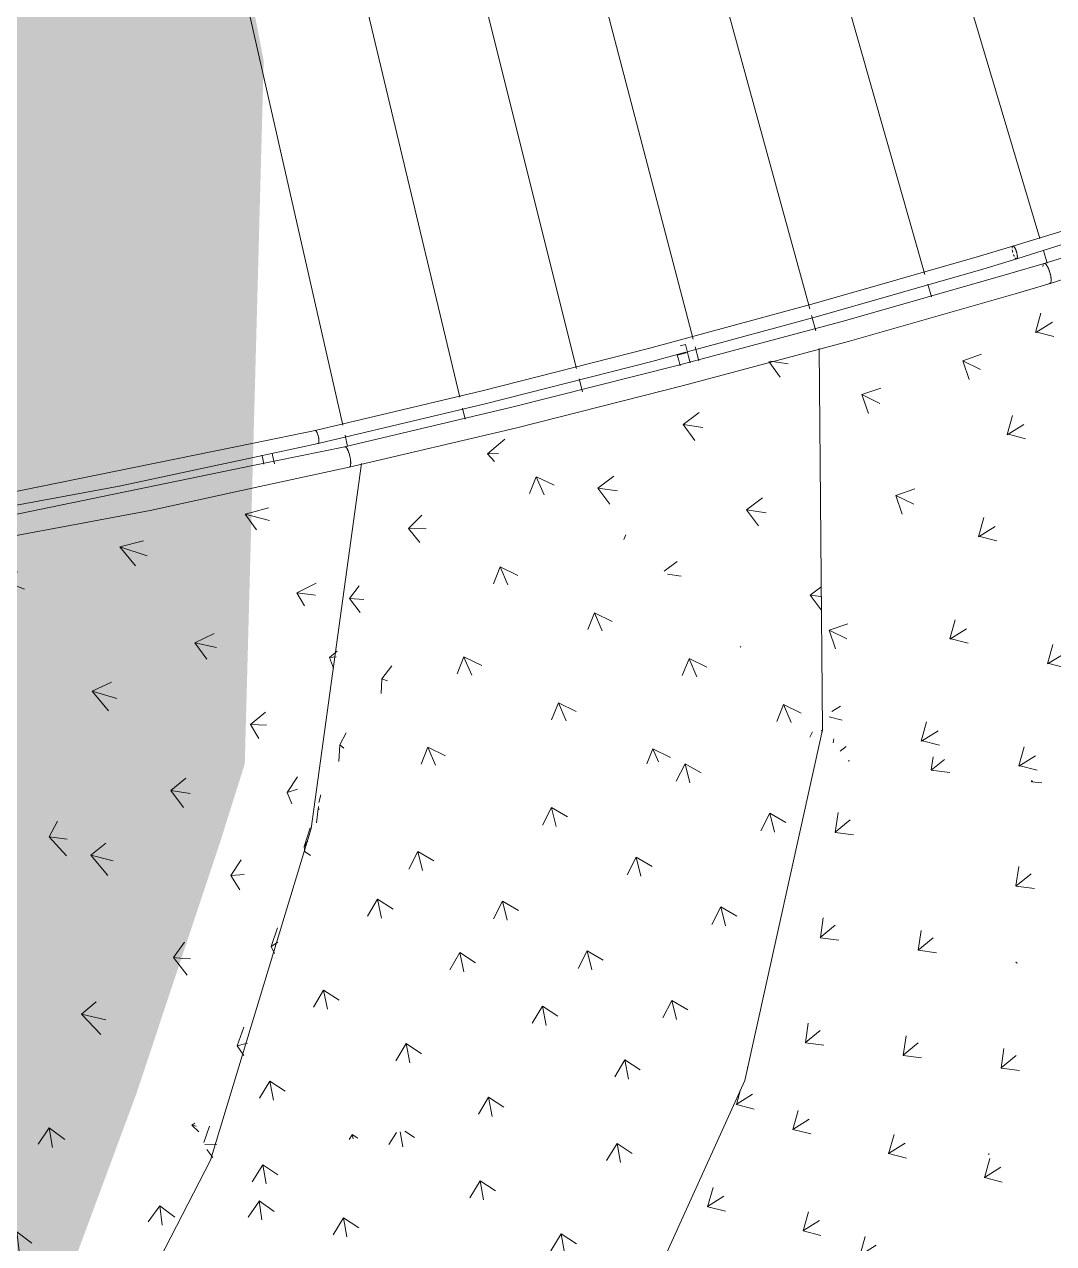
# Model space of a CAD drawing. Header units: millimetres. Extents: x 15878 to 679837, y -72324 to 391440.
# Drawn here: x 211912 to 214371, y 1932 to 4845 of the extents above; entities that cross this region are included whole.
import ezdxf

# ---------------------------------------------------------------- set-up
doc = ezdxf.new("R2010")
doc.units = ezdxf.units.MM
for name, color, linetype, lineweight in [('A-DETL-GENF', 92, 'Continuous', 5), ('A-FLOR', 192, 'Continuous', 5), ('A-FLOR-HRAL', 11, 'Continuous', 5), ('A-FLOR-PATT', 8, 'Continuous', 5)]:
    doc.layers.add(name, color=color, linetype=linetype, lineweight=lineweight)

# ---------------------------------------------------------------- blocks, each defined once
blk = doc.blocks.new('Railings 6 - Railings 6-15750741-G_F')
at = {"layer": 'A-FLOR-HRAL'}
for p, q in [((99298.4, 4080.3), (99286.2, 4077.1)), ((99298.4, 4080.3), (99303.4, 4060.9)), ((99279.2, 4054.6), (99303.4, 4060.9)), ((99281.7, 4044.9), (99279.2, 4054.6)), ((99303.5, 4060.6), (99305.9, 4051.2)), ((99305.9, 4051.2), (99309.9, 4036)), ((99285.9, 4028.8), (99281.7, 4044.9)), ((98413.9, 3874.7), (98266.6, 3844.7)), ((98484.7, 3835.9), (98265.2, 3790.6)), ((98265.7, 3810.2), (98421, 3843.5)), ((98311.4, 3820.6), (98312.4, 3815.7)), ((98263.7, 3736.7), (98495.7, 3787.1)), ((98288, 3810.5), (98286.9, 3815.4)), ((98291.6, 3793.8), (98288, 3810.5)), ((98312.4, 3815.7), (98316.8, 3795.2))]:
    blk.add_line(p, q, dxfattribs=at)
at = {"layer": 'A-FLOR-HRAL', "flags": 128}
for points in [[(101543.5, 4792.7), (100544.8, 4456.5), (100080.8, 4315.2)], [(100089.9, 4284.5), (101095.8, 4602.7), (101554.4, 4762.7)], [(101620.4, 4755.8), (100620.2, 4416.6), (100155.4, 4273.9)], [(100169.6, 4225.9), (101177.8, 4547.4), (101637.4, 4708.8)], [(98413.9, 3874.7), (98813, 3969.6), (99210.5, 4070.7), (99606.5, 4177.9), (100000.7, 4291.3), (100080.8, 4315.2)], [(99303, 4062.6), (99614.4, 4146.9), (100008.8, 4260.4), (100089.9, 4284.5)], [(98484.6, 3835.8), (98884.1, 3930), (99282.2, 4030.4), (99678.6, 4136.9), (100073.4, 4249.6), (100155.4, 4273.9)], [(98495.7, 3787.1), (98895.6, 3881.3), (99294, 3981.8), (99690.9, 4088.4), (100086, 4201.2), (100169.6, 4225.9)], [(98421, 3843.5), (98820.3, 3938.4), (99218.1, 4039.6), (99299.2, 4061.6)], [(98266.6, 3844.7), (97381, 3664.4), (96902.9, 3581.5)], [(96908.1, 3549.9), (97946, 3741.4), (98265.7, 3810.2)], [(98265.2, 3790.6), (97450.2, 3622.7), (96971.2, 3538.5)], [(96979.4, 3489.2), (98019.6, 3683.6), (98263.7, 3736.7)]]:
    blk.add_lwpolyline(points, dxfattribs=at)
at = {"layer": 'A-FLOR-HRAL'}
for points in [[(100079.1, 4310.5), (100079.1, 4311.8), (100079.4, 4313.9), (100080.1, 4314.9), (100080.6, 4315.1)], [(100080.4, 4300.8), (100080.2, 4301.7), (100079.8, 4303.5), (100079.5, 4305.2), (100079.4, 4306.1)], [(100082.1, 4295.4), (100082.4, 4294.5), (100083.1, 4292.8), (100083.8, 4291.3), (100084.1, 4290.5)], [(100086.3, 4286.9), (100087, 4285.9), (100088.4, 4284.5), (100089.5, 4284.4), (100090, 4284.6)], [(100152.7, 4266.5), (100152.7, 4267.6), (100152.9, 4269.4), (100153.2, 4270.8), (100153.4, 4271.5)], [(100169.8, 4226), (100169.1, 4225.7), (100168.2, 4225.9), (100167.2, 4226.5)], [(100167.2, 4226.5), (100167.7, 4226.2), (100168.6, 4225.8), (100169.5, 4225.9), (100169.8, 4226)], [(98421.3, 3843.6), (98420.8, 3843.4), (98420.3, 3843.4), (98419.7, 3843.8)], [(98419.7, 3843.8), (98420.3, 3843.5), (98420.8, 3843.4), (98421.3, 3843.6)]]:
    blk.add_open_spline(points, degree=3, dxfattribs=at)
for points, knots in [([(100080.6, 4315.1), (100080, 4314.8), (100079.4, 4313.8), (100079.1, 4311.6), (100079.1, 4310.7), (100079.1, 4310.5)], [-1, -1, -1, -1, -0.8611111, -0.7916667, -0.7777778, -0.7777778, -0.7777778, -0.7777778]), ([(100080.6, 4315.1), (100081.2, 4315.4), (100082.3, 4315.1), (100083.8, 4313.5), (100084.7, 4312.3), (100085.4, 4311.2), (100086.1, 4310), (100087, 4308.2), (100087.9, 4306.2), (100088.7, 4304), (100089.4, 4301.8), (100090.2, 4299.2), (100090.9, 4296.2), (100091.3, 4293.6), (100091.5, 4291.3), (100091.6, 4288.4), (100091.2, 4285.8), (100090.5, 4284.8), (100090, 4284.6)], [-1, -1, -1, -1, -0.861111, -0.791667, -0.756944, -0.722222, -0.6875, -0.652778, -0.583333, -0.548611, -0.513889, -0.444444, -0.388889, -0.333333, -0.277778, -0.222222, -0.111111, 0, 0, 0, 0]), ([(100090, 4284.6), (100090.6, 4284.8), (100091.3, 4285.9), (100091.6, 4288.3), (100091.6, 4289.9), (100091.5, 4291.3), (100091.4, 4292.7), (100091.1, 4294.7), (100090.7, 4297), (100090.1, 4299.2), (100089.5, 4301.5), (100088.7, 4304.1), (100087.6, 4306.9), (100086.5, 4309.2), (100085.4, 4311.2), (100084, 4313.4), (100082.2, 4315.1), (100081.1, 4315.3), (100080.6, 4315.1)], [-1, -1, -1, -1, -0.861111, -0.791667, -0.756944, -0.722222, -0.6875, -0.652778, -0.583333, -0.548611, -0.513889, -0.444444, -0.388889, -0.333333, -0.277778, -0.222222, -0.111111, 0, 0, 0, 0]), ([(100079.4, 4306), (100079.4, 4305.8), (100079.6, 4304.6), (100079.9, 4302.8), (100080.3, 4301.2), (100080.4, 4300.8)], [-0.6666667, -0.6666667, -0.6666667, -0.6666667, -0.6527778, -0.5833333, -0.5555556, -0.5555556, -0.5555556, -0.5555556]), ([(100084.1, 4290.6), (100084.1, 4290.7), (100083.5, 4291.8), (100082.8, 4293.5), (100082.2, 4294.9), (100082.1, 4295.4)], [-0.6666667, -0.6666667, -0.6666667, -0.6666667, -0.6527778, -0.5833333, -0.5555556, -0.5555556, -0.5555556, -0.5555556]), ([(100090, 4284.6), (100089.4, 4284.3), (100088.3, 4284.6), (100086.9, 4286.1), (100086.4, 4286.8), (100086.3, 4286.9)], [-1, -1, -1, -1, -0.8611111, -0.7916667, -0.7777778, -0.7777778, -0.7777778, -0.7777778]), ([(100153.4, 4271.5), (100153.3, 4271.1), (100153, 4270), (100152.8, 4268.3), (100152.7, 4266.8), (100152.7, 4266.6)], [-0.8888889, -0.8888889, -0.8888889, -0.8888889, -0.8611111, -0.7916667, -0.7777778, -0.7777778, -0.7777778, -0.7777778]), ([(100155.1, 4273.8), (100156.1, 4274.2), (100157.8, 4273.7), (100160.2, 4271.2), (100161.5, 4269.3), (100162.6, 4267.6), (100163.7, 4265.7), (100165.1, 4263), (100166.5, 4259.7), (100167.7, 4256.4), (100168.6, 4253.8), (100169.4, 4251.1), (100170.1, 4248.6), (100170.7, 4246.4), (100171.1, 4244.3), (100171.5, 4242.2), (100171.8, 4240.2), (100172, 4238.3), (100172.2, 4235.9), (100172.3, 4233.2), (100172.1, 4230.4), (100171.6, 4228.2), (100170.9, 4226.8), (100170.2, 4226.2), (100169.8, 4226)], [-1, -1, -1, -1, -0.861111, -0.791667, -0.756944, -0.722222, -0.6875, -0.652778, -0.583333, -0.548611, -0.513889, -0.479167, -0.444444, -0.416667, -0.388889, -0.361111, -0.333333, -0.305556, -0.277778, -0.222222, -0.166667, -0.111111, -0.055556, 0, 0, 0, 0]), ([(100167.5, 4256.9), (100167.3, 4257.6), (100166.8, 4258.9), (100166, 4260.9), (100165.2, 4262.7), (100164.3, 4264.5), (100163.5, 4266.1), (100162.3, 4268.1), (100160.9, 4270.2), (100159.3, 4272.2), (100157.7, 4273.5), (100156.4, 4274), (100155.5, 4273.9), (100155.1, 4273.8)], [-0.4443459, -0.4443459, -0.4443459, -0.4443459, -0.4166667, -0.3888889, -0.3611111, -0.3333333, -0.3055556, -0.2777778, -0.2222222, -0.1666667, -0.1111111, -0.0555556, 0, 0, 0, 0]), ([(100170.1, 4248.5), (100170.1, 4248.6), (100169.8, 4249.7), (100169.3, 4251.7), (100168.4, 4254.4), (100167.8, 4256.1), (100167.5, 4256.9)], [-0.5554676, -0.5554676, -0.5554676, -0.5554676, -0.5486111, -0.5138889, -0.4791667, -0.4444444, -0.4444444, -0.4444444, -0.4444444]), ([(100169.8, 4226), (100170.8, 4226.5), (100171.8, 4228.1), (100172.2, 4231.5), (100172.3, 4233), (100172.3, 4233.3)], [-1, -1, -1, -1, -0.8611111, -0.7916667, -0.7777778, -0.7777778, -0.7777778, -0.7777778]), ([(100171.8, 4240.2), (100171.7, 4240.5), (100171.5, 4242.5), (100170.9, 4245.3), (100170.3, 4247.8), (100170.1, 4248.5)], [-0.6666415, -0.6666415, -0.6666415, -0.6666415, -0.6527778, -0.5833333, -0.5555556, -0.5555556, -0.5555556, -0.5555556]), ([(100172.3, 4233.3), (100172.3, 4233.6), (100172.3, 4234.7), (100172.2, 4236.5), (100172, 4238.5), (100171.9, 4239.7), (100171.8, 4240.2)], [-0.7776642, -0.7776642, -0.7776642, -0.7776642, -0.7569444, -0.7222222, -0.6875, -0.6666667, -0.6666667, -0.6666667, -0.6666667]), ([(98413.6, 3874.6), (98414.2, 3874.9), (98415.2, 3874.6), (98416.7, 3873), (98417.5, 3871.8), (98418.1, 3870.8), (98418.7, 3869.5), (98419.5, 3867.8), (98420.2, 3865.7), (98420.9, 3863.6), (98421.5, 3861.3), (98422.2, 3858.6), (98422.7, 3855.7), (98423, 3853), (98423.1, 3850.6), (98423, 3847.7), (98422.5, 3844.9), (98421.8, 3843.9), (98421.3, 3843.6)], [-1, -1, -1, -1, -0.861111, -0.791667, -0.756944, -0.722222, -0.6875, -0.652778, -0.583333, -0.548611, -0.513889, -0.444444, -0.388889, -0.333333, -0.277778, -0.222222, -0.111111, 0, 0, 0, 0]), ([(98421.3, 3843.6), (98421.9, 3843.9), (98422.6, 3845.1), (98423, 3847.6), (98423.1, 3849.2), (98423.1, 3850.6), (98423, 3852.1), (98422.9, 3853.7), (98422.7, 3855.3), (98422.4, 3857.1), (98422.1, 3858.8), (98421.6, 3861.1), (98420.9, 3863.7), (98420, 3866.5), (98419, 3868.8), (98418.1, 3870.8), (98416.8, 3873), (98415.2, 3874.7), (98414.1, 3874.9), (98413.6, 3874.6)], [-1, -1, -1, -1, -0.861111, -0.791667, -0.756944, -0.722222, -0.6875, -0.652778, -0.618056, -0.583333, -0.548611, -0.513889, -0.444444, -0.388889, -0.333333, -0.277778, -0.222222, -0.111111, 0, 0, 0, 0]), ([(98484.2, 3835.7), (98485.1, 3836.1), (98486.7, 3835.7), (98489, 3833.3), (98490.2, 3831.4), (98491.2, 3829.7), (98492.1, 3827.8), (98493.3, 3825.1), (98494.5, 3821.8), (98495.6, 3818.5), (98496.3, 3815.8), (98497, 3813.1), (98497.5, 3810.6), (98498, 3808.3), (98498.3, 3806.1), (98498.6, 3804), (98498.8, 3802), (98498.9, 3800.1), (98499, 3798.2), (98499, 3796.4), (98498.9, 3794.3), (98498.6, 3791.9), (98498, 3789.6), (98497.2, 3788.1), (98496.6, 3787.5), (98496.2, 3787.3)], [-1, -1, -1, -1, -0.861111, -0.791667, -0.756944, -0.722222, -0.6875, -0.652778, -0.583333, -0.548611, -0.513889, -0.479167, -0.444444, -0.416667, -0.388889, -0.361111, -0.333333, -0.305556, -0.277778, -0.25, -0.222222, -0.166667, -0.111111, -0.055556, 0, 0, 0, 0]), ([(98495.4, 3819), (98495.2, 3819.6), (98494.8, 3821), (98494.1, 3823), (98493.4, 3824.8), (98492.7, 3826.6), (98491.9, 3828.2), (98490.9, 3830.2), (98489.6, 3832.3), (98488.1, 3834.2), (98486.7, 3835.5), (98485.4, 3836), (98484.6, 3835.9), (98484.2, 3835.7)], [-0.4443666, -0.4443666, -0.4443666, -0.4443666, -0.4166667, -0.3888889, -0.3611111, -0.3333333, -0.3055556, -0.2777778, -0.2222222, -0.1666667, -0.1111111, -0.0555556, 0, 0, 0, 0]), ([(98497.6, 3810.4), (98497.5, 3810.6), (98497.3, 3811.6), (98496.9, 3813.6), (98496.2, 3816.4), (98495.7, 3818.1), (98495.4, 3819)], [-0.5554621, -0.5554621, -0.5554621, -0.5554621, -0.5486111, -0.5138889, -0.4791667, -0.4444444, -0.4444444, -0.4444444, -0.4444444]), ([(98496.2, 3787.3), (98497.1, 3787.8), (98498.2, 3789.5), (98498.8, 3793.1), (98498.9, 3794.6), (98498.9, 3794.8)], [-1, -1, -1, -1, -0.8611111, -0.7916667, -0.7777778, -0.7777778, -0.7777778, -0.7777778]), ([(98498.9, 3794.8), (98498.9, 3795.2), (98499, 3796.3), (98499, 3798.2), (98498.9, 3800.5), (98498.7, 3803), (98498.4, 3805.6), (98498, 3808.1), (98497.7, 3809.7), (98497.6, 3810.4)], [-0.7776459, -0.7776459, -0.7776459, -0.7776459, -0.7569444, -0.7222222, -0.6875, -0.6527778, -0.6180556, -0.5833333, -0.5555556, -0.5555556, -0.5555556, -0.5555556])]:
    blk.add_open_spline(points, degree=3, knots=knots, dxfattribs=at)
blk = doc.blocks.new('FP_770-G_F')
at = {"layer": 'A-FLOR-PATT'}
for p, q in [((98826.1, 3818.8), (98866.9, 3853.7)), ((98826.1, 3818.8), (98851.7, 3819.8)), ((98826.1, 3818.8), (98842.4, 3800.8)), ((98637, 3640.1), (98668.8, 3672.6)), ((98637, 3640.1), (98678.9, 3639.8)), ((98637, 3640.1), (98663.8, 3607)), ((98496.1, 3473.4), (98518.9, 3503.7)), ((98496.1, 3473.4), (98530.6, 3471.2)), ((98496.1, 3473.4), (98521.5, 3439.8)), ((98573.2, 3281.2), (98597.3, 3312.1)), ((98573.2, 3281.2), (98572.1, 3245.9)), ((98573.2, 3281.2), (98586.9, 3276.2)), ((98473.2, 3123.7), (98488.3, 3152.4)), ((98473.2, 3123.7), (98470.3, 3083.7)), ((98473.2, 3123.7), (98482.3, 3115.8)), ((98423.2, 2985.8), (98427.5, 3004.3)), ((98421.2, 2971.3), (98417.2, 2937.3)), ((98421.9, 2976.3), (98423.2, 2968))]:
    blk.add_line(p, q, dxfattribs=at)
blk = doc.blocks.new('FP_774-G_F')
at = {"layer": 'A-FLOR-PATT'}
for p, q in [((97474.8, 3573.8), (97496.3, 3579.6)), ((97474.8, 3573.8), (97503.5, 3534.8)), ((97308.2, 3533.3), (97313.1, 3549.2)), ((97308.2, 3533.3), (97330.8, 3538.3)), ((97308.2, 3533.3), (97327.1, 3499.3)), ((97133.4, 3497.7), (97147.8, 3519.1)), ((97133.4, 3497.7), (97157.1, 3502.2)), ((97133.4, 3497.7), (97142.5, 3468.8)), ((96961.4, 3468.8), (96975.1, 3470.9)), ((96968.4, 3481.8), (96979.4, 3491.3)), ((96949.6, 3446.8), (96949.6, 3443.2)), ((97425.2, 3343.9), (97440.1, 3384.1)), ((96962.6, 3331.1), (97000.2, 3359.5)), ((97198, 3335), (97222.1, 3366.6)), ((96962.6, 3331.1), (96994.3, 3331.3)), ((96962.6, 3331.1), (96969.3, 3303.3)), ((97198, 3335), (97228.6, 3335.9)), ((97198, 3335), (97214.5, 3302.3)), ((97425.2, 3343.9), (97454.7, 3345.4)), ((97425.2, 3343.9), (97451.6, 3306.1)), ((97014.8, 3174.6), (97054.7, 3201.8)), ((97302.5, 3152), (97331.1, 3185.1)), ((97014.8, 3174.6), (97029, 3143)), ((97014.8, 3174.6), (97053.4, 3171.4)), ((97302.5, 3152), (97326.6, 3115.4)), ((97302.5, 3152), (97340.1, 3149.3)), ((97582.1, 3134.1), (97599.3, 3173.1)), ((97582.1, 3134.1), (97616, 3092.5)), ((97582.1, 3134.1), (97618.6, 3132.1)), ((96758.6, 3051.8), (96812.2, 3072)), ((96758.6, 3051.8), (96770.5, 3021.4)), ((96758.6, 3051.8), (96805.2, 3044.4)), ((97106.9, 2997.8), (97149.1, 3023.9)), ((97106.9, 2997.8), (97128.6, 2962.4)), ((97106.9, 2997.8), (97152.4, 2991)), ((97447, 2948.5), (97477.9, 2980.4)), ((97447, 2948.5), (97478.5, 2908.1)), ((97447, 2948.5), (97491.5, 2942.3)), ((97778.9, 2903.8), (97798.5, 2941.6)), ((96838.2, 2881.3), (96894.1, 2900.3)), ((97778.9, 2903.8), (97820.3, 2858.3)), ((97778.9, 2903.8), (97821.8, 2898.2)), ((96838.2, 2881.3), (96857.6, 2847.1)), ((96838.2, 2881.3), (96891.8, 2870.4)), ((97238.8, 2800.7), (97283.4, 2825.5)), ((97238.8, 2800.7), (97268, 2761.5)), ((97238.8, 2800.7), (97291.3, 2790.3)), ((97631.3, 2724.5), (97664.6, 2755.2)), ((97631.3, 2724.5), (97670.3, 2680.3)), ((97631.3, 2724.5), (97682.8, 2714.8)), ((96957.7, 2690.5), (97016, 2708.3)), ((96957.7, 2690.5), (96984.5, 2652.4)), ((96957.7, 2690.5), (97018.2, 2676)), ((96603.6, 2617.7), (96675.5, 2628.5)), ((96603.6, 2617.7), (96622.4, 2589.3)), ((96603.6, 2617.7), (96672.1, 2599.1)), ((97410.7, 2583.1), (97457.6, 2606.8)), ((97410.7, 2583.1), (97447.3, 2540)), ((97410.7, 2583.1), (97470.1, 2569.2)), ((97855.6, 2480.1), (97891.2, 2509.6)), ((97117, 2479.3), (97177.7, 2495.9)), ((97117, 2479.3), (97151.3, 2437.4)), ((97117, 2479.3), (97184.5, 2461.3)), ((97855.6, 2480.1), (97902.1, 2431.9)), ((97855.6, 2480.1), (97914, 2466.7)), ((97622.4, 2345.1), (97671.7, 2367.5)), ((97622.4, 2345.1), (97666.6, 2298.1)), ((97622.4, 2345.1), (97688.8, 2327.6)), ((98119.8, 2215), (98126.8, 2220)), ((98119.8, 2215), (98130.2, 2212.3)), ((98119.8, 2215), (98136.1, 2199.2))]:
    blk.add_line(p, q, dxfattribs=at)
blk = doc.blocks.new('FP_775-G_F')
at = {"layer": 'A-FLOR-PATT'}
for p, q in [((98247.1, 3675), (98262.2, 3679)), ((98247.1, 3675), (98261.5, 3654.6)), ((98247.1, 3675), (98262, 3671)), ((98262, 3671), (98304.7, 3659.5)), ((98262.2, 3679), (98303, 3690.1)), ((98261.5, 3654.6), (98273.8, 3637.2)), ((97947.9, 3597), (98004.2, 3611.3)), ((97947.9, 3597), (97984.9, 3551.4)), ((97947.9, 3597), (98013.1, 3575.5)), ((97647.1, 3523.4), (97703.6, 3536.8)), ((97647.1, 3523.4), (97694.5, 3469.8)), ((97647.1, 3523.4), (97719.8, 3495.6)), ((98370.6, 3486.9), (98416.2, 3509.7)), ((98370.6, 3486.9), (98414.9, 3481.3)), ((98370.6, 3486.9), (98388.7, 3455.4)), ((98126.7, 3367.6), (98172.6, 3389.7)), ((98126.7, 3367.6), (98155.2, 3328.4)), ((98126.7, 3367.6), (98178.5, 3356.1)), ((98448.5, 3332), (98466.5, 3347.4)), ((98448.5, 3332), (98464.6, 3333.8)), ((98448.5, 3332), (98458, 3306.6)), ((97881.3, 3251.8), (97927.4, 3273.2)), ((97881.3, 3251.8), (97920.1, 3204.7)), ((97881.3, 3251.8), (97940.5, 3234.2)), ((98259.8, 3172), (98295.3, 3201.8)), ((98259.8, 3172), (98298.2, 3170.4)), ((98259.8, 3172), (98279.7, 3139.1)), ((98069.7, 3014.7), (98105.4, 3044)), ((98347.1, 3009.8), (98372.3, 3047.1)), ((98069.7, 3014.7), (98099.9, 2974)), ((98069.7, 3014.7), (98115.5, 3007.2)), ((98347.1, 3009.8), (98372.1, 3017.8)), ((98347.1, 3009.8), (98358.4, 2983)), ((98387.9, 2880.6), (98402.2, 2925.5)), ((97878.2, 2859.9), (97914.2, 2888.7)), ((98387.9, 2880.6), (98396.5, 2894.4)), ((97878.2, 2859.9), (97918.8, 2811.4)), ((97878.2, 2859.9), (97931.5, 2846.6)), ((98387.9, 2880.6), (98389.3, 2868.9)), ((98212.3, 2811.6), (98237.7, 2848.6)), ((98212.3, 2811.6), (98244.7, 2814.1)), ((98212.3, 2811.6), (98233.9, 2777.3)), ((98309, 2642.2), (98324, 2686.8)), ((98076.1, 2615.2), (98101.7, 2651.9)), ((98309, 2642.2), (98325.3, 2652.5)), ((98309, 2642.2), (98317.1, 2625.1)), ((98076.1, 2615.2), (98091.5, 2595.1)), ((98076.1, 2615.2), (98097.8, 2613.5)), ((98091.5, 2595.1), (98108.1, 2573.2)), ((98097.8, 2613.5), (98116.1, 2612.1)), ((98228.2, 2404.9), (98243.5, 2449.3)), ((98228.2, 2404.9), (98252.6, 2411)), ((98228.2, 2404.9), (98243.7, 2381.6)), ((98148.1, 2173.5), (98161.8, 2212.7)), ((98150.3, 2168.5), (98179.6, 2169.6)), ((98155.7, 2156.5), (98170, 2138.1))]:
    blk.add_line(p, q, dxfattribs=at)

msp = doc.modelspace()

# ---------------------------------------------------------------- hatches: boundary and pattern name
at = {"layer": 'A-DETL-GENF'}
h = msp.add_hatch(dxfattribs=at)
h.set_pattern_fill('FP_3633', color=8, style=0, pattern_type=2)
h.set_pattern_definition([(45, (114192.5, 0), (6e-14, 898.0256), [635, -635]), (45, (114024.15, 168.4), (6e-14, 898.0256), [635, -635]), (45, (113855.8, 336.75), (6e-14, 898.0256), [635, -635]), (135, (113855.8, 449), (-898.0256, 6e-14), [635, -635]), (135, (114024.15, 617.4), (-898.0256, 6e-14), [635, -635]), (135, (114192.5, 785.8), (-898.0256, 6e-14), [635, -635])])
h.paths.add_polyline_path([(170890.5, -16015.2), (171567.7, -16013), (172244.8, -16003.5), (173080.3, -15983.7), (174321.5, -15939.7), (174750.7, -15922), (175977.1, -15857.8), (176523.4, -15826), (177632.8, -15749.7), (178023.6, -15719.6), (178637.6, -15664.9), (179288.5, -15598.4), (179863.3, -15533), (180944.2, -15392.9), (181207.3, -15356.9), (181877.8, -15257.8), (182599.8, -15142.1), (183152.4, -15046.1), (183755.8, -14930.5), (184357.1, -14804.4), (184956.1, -14668), (185911.2, -14429.1), (186374.3, -14306.2), (186931.2, -14151.1), (187583.9, -13958.3), (188249.3, -13751.4), (189222.5, -13429.9), (189571.5, -13311.1), (190228.1, -13077.9), (190878.2, -12834.9), (191345.2, -12653.3), (191898.7, -12428.1), (192533.9, -12156.9), (193286.4, -11825.2), (194401.7, -11314.3), (194948.8, -11058), (195845.2, -10622.2), (196402.8, -10343.8), (197500.9, -9772.5), (197855.2, -9585), (198584.5, -9191.3), (199310.3, -8791.4), (200144.7, -8322.4), (200872.8, -7906.1), (202056.3, -7211.5), (202460.5, -6963.3), (202861.5, -6709.8), (204123.5, -5894.6), (204988.5, -5330.5), (206318.8, -4447.5), (206629, -4226.1), (206933.9, -3997.6), (207434.9, -3598.3), (207941.5, -3186.3), (209090.6, -2225.7), (209340.5, -2014.2), (210031.5, -1418.1), (210200.5, -1264), (210362.3, -1102.4), (210516.7, -933.7), (210663.3, -758.2), (210801.8, -576.2), (210931.9, -388.2), (211053.4, -194.4), (211166.1, 4.6), (211358.4, 374.1), (211541.4, 748.2), (211715, 1126.8), (211879.1, 1509.6), (212033.6, 1896.4), (212178.4, 2286.9), (212381.5, 2897.1), (212438.5, 3078.2), (212483.7, 4757.5), (212386.2, 5262.9), (212284.1, 5889), (212228.2, 6280.1), (212147.4, 7011), (212115.3, 7385), (212102.9, 7594.9), (212098.2, 7886.4), (212106.2, 8177.8), (212131.1, 8506.9), (212177.1, 8880.9), (212393.8, 10376.9), (212509.4, 11124.8), (212634.2, 11900), (212700.3, 12246.8), (212788.5, 12620.8), (212891, 12994.8), (213213.7, 14116.7), (213438, 14864.7), (213643.7, 15526.3), (213795.9, 15986.6), (213925.8, 16360.6), (214060.3, 16734.6), (214616.9, 18230.6), (214902.3, 18978.5), (215299.3, 19979.2), (215501.9, 20474.5), (215976.9, 21596.4), (216302.7, 22344.4), (216810.5, 23466.4), (217159.9, 24214.3), (217523.9, 24962.3), (217782.8, 25475), (218099.8, 26084.3), (218298.1, 26458.3), (218705, 27206.2), (219124.7, 27954.2), (219438.5, 28493.8), (219570.5, 28718), (220019.3, 29450.1), (220494.1, 30198.1), (220737.4, 30572.1), (221238.8, 31320.1), (221508.1, 31713), (222025.2, 32442), (222366.7, 32911.7), (222864.2, 33564), (223163.8, 33941.1), (223577.7, 34442.1), (223991.6, 34924.1), (224441.6, 35433.9), (225773.4, 36929.9), (226108, 37303.8), (226497.1, 37729.2), (226900.3, 38154.3), (228262.7, 39547.8), (228615, 39921.7), (228960.1, 40295.7), (229041.9, 40388.7), (229259.8, 40669.7), (229372.5, 40831.6), (229506.5, 41043.7), (229562.8, 41137.7), (229710, 41417.7), (229893.4, 41791.7), (230066.7, 42165.7), (230231.4, 42542), (230399.3, 42951.4), (230614.3, 43524), (230706, 43781.5), (230780, 44035.6), (230810.6, 44162.1), (230850.8, 44409.6), (230867, 44552.8), (230876.3, 44783.6), (230874.3, 44947.5), (230857.6, 45157.5), (230832.4, 45340), (230775, 45640.8), (230705.7, 45939.1), (230610.5, 46279.5), (230486.3, 46653.5), (230428.2, 46814.4), (230312.9, 47098.1), (230174.2, 47401.5), (229980.3, 47775.4), (229901.1, 47918.8), (229742.6, 48180.9), (229372.5, 49189.1), (229205.3, 49661.9), (228954.5, 50408.7), (228715.6, 51159.4), (228610.7, 51515.3), (228511.5, 51889.3), (228422.6, 52263.3), (227843, 54881.2), (227691.3, 55629.1), (227675, 55714.3), (227609.9, 56116.2), (227556.7, 56519.7), (227453.5, 57499.1), (227403.7, 57873.1), (227345.4, 58247.1), (227265.9, 58681), (227191.1, 58995), (227152.8, 59133.1), (227073.6, 59369), (226994.8, 59571.6), (226889, 59804.6), (226793.5, 59991.9), (226677.2, 60193.9), (226570.1, 60358.1), (226453.4, 60515.6), (226327.4, 60665.8), (226132, 60865), (226049.5, 60942.2), (225898.6, 61067.3), (225654.9, 61238.9), (225566.7, 61296.5), (225387.7, 61401.4), (225203.8, 61497.6), (224946.5, 61612.9), (224819.4, 61664.4), (224627.7, 61731.8), (223991.6, 61927.7), (223829.7, 61986.9), (223577.7, 62088.1), (223464.5, 62136.2), (223163.8, 62281.2), (223005.2, 62363.6), (222749.8, 62510.5), (222335.9, 62765.3), (221976.4, 62997.9), (221103.7, 63595.1), (220617.8, 63914), (220125.5, 64223.1), (219874, 64370.2), (219616.4, 64506.5), (219353.3, 64631.7), (219024.6, 64769), (218469.6, 64978.8), (218144, 65095.2), (217667.3, 65252.5), (217186.8, 65397.9), (216890.5, 65300.3), (216500.8, 65165.3), (216020.3, 64978.8), (215713.2, 64850.2), (215359, 64689.8), (214988.7, 64508.3), (214624.1, 64315.6), (214265.5, 64111.8), (213913.3, 63897.2), (213567.9, 63671.9), (213229.5, 63436.1), (212898.4, 63190.2), (212575.1, 62934.2), (212259.7, 62668.5), (211952.5, 62393.3), (211653.9, 62108.8), (211364.1, 61815.3), (211083.5, 61513.1), (210746.2, 61122.2), (210550.5, 60883.7), (210250.8, 60491), (210056.9, 60223), (209825.5, 59881.6), (209604.6, 59533.3), (209394.5, 59178.5), (209195.3, 58817.3), (209007.2, 58450.3), (208830.4, 58077.7), (208665.1, 57699.9), (208511.4, 57317.1), (208369.5, 56929.9), (208239.4, 56538.5), (208121.4, 56143.4), (208015.5, 55744.8), (207921.8, 55343.1), (207840.5, 54938.8), (207771.5, 54532.2), (207715, 54123.7), (207671, 53713.6), (207639.5, 53302.4), (207620.6, 52890.4), (207614.3, 52478), (207614.3, 49396.7), (208231.8, 49396.7), (208231.8, 30557.5), (206831.8, 30557.5), (206831.8, 4657.5), (194081.8, 4657.5), (194081.8, -8642.5), (181019.3, -8642.5), (181019.3, -8372.7), (172324.6, -8206.3), (166381.2, -9193.4), (166043.1, -9271.6), (165813.7, -9332.6), (165534.4, -9418.5), (165215.3, -9532.1), (164986.6, -9622.1), (164719.1, -9739.5), (164387.4, -9903.9), (164198.4, -10004.8), (163946.1, -10152.3), (163699.7, -10309.4), (163115.7, -10716.4), (162731.8, -10967.7), (162317.9, -11219.8), (161903.9, -11453.9), (161675.8, -11577.3), (161301.1, -11766.2), (160921.1, -11944.3), (160536.2, -12111.4), (160146.6, -12267.3), (159680.4, -12436.3), (159354.8, -12545.3), (158953.3, -12667.2), (158412.3, -12810.3), (158140.5, -12875.9), (157729.9, -12962.7), (157317.1, -13037.7), (156902.2, -13100.7), (156485.7, -13151.8), (156067.9, -13190.9), (155649.1, -13218), (155852.5, -13362.2), (156168.9, -13558.2), (156278.2, -13621.3), (156499.6, -13735.6), (156726.2, -13839.6), (156957.3, -13932.8), (157984.4, -14306.2), (158314.6, -14422.9), (158998.1, -14654.1), (159684.7, -14875.9), (160374.2, -15088.5), (160673.2, -15173.3), (161076.1, -15270.5), (161278.6, -15314.3), (161584.3, -15370.5), (161891.6, -15416.9), (162751.6, -15529.3), (163612.5, -15634.5), (164474.2, -15732.3), (165768.5, -15862.8), (166200.9, -15895.4), (166633.7, -15920.7), (167067, -15938.6), (168115.6, -15969.7), (169164.4, -15993.6), (170213.3, -16010.4)], flags=0)
at = {"layer": 'A-FLOR-PATT'}
h = msp.add_hatch(dxfattribs=at)
h.set_pattern_fill('FP_2346', color=256, style=0, pattern_type=2)
h.set_pattern_definition([(31.503, (108023.62, -28076.41), (68.27642, 244.09014), [46.823, -306.339]), (345.655, (108023.62, -28076.4), (68.2727, 244.0912), [45.062, -195.267]), (74.373, (108023.62, -28076.4), (-232.8343, 59.5465), [47.524, -205.935])])
h.paths.add_polyline_path([(215243.6, 2814.8), (214374.6, 4231.3), (214345, 4219.4), (213818.7, 3159.1), (214821, 2916.9)], flags=0)
h = msp.add_hatch(dxfattribs=at)
h.set_pattern_fill('FP_2345', color=256, style=0, pattern_type=2)
h.set_pattern_definition([(333.601, (148099.8, 13970.41), (240.7316, 81.0198), [47.625, -311.585]), (288.601, (148099.8, 13970.41), (240.7318, 81.0199), [47.625, -206.375]), (18.601, (148099.8, 13970.41), (-81.0199, 240.7318), [47.625, -206.375])])
h.paths.add_polyline_path([(213818.7, 3159.1), (214344.9, 4222.7), (213818.3, 4072.7), (213810.5, 4065.5), (213814.3, 3645.1)], flags=0)
h = msp.add_hatch(dxfattribs=at)
h.set_pattern_fill('FP_2349', color=256, style=0, pattern_type=2)
h.set_pattern_definition([(351.684, (120479.65, 38175.83), (203.69326, 151.7398), [47.625, -311.585]), (306.684, (120479.65, 38175.83), (203.6934, 151.7399), [47.625, -206.375]), (36.684, (120479.65, 38175.83), (-151.7399, 203.6934), [47.625, -206.375])])
h.paths.add_polyline_path([(213818.7, 3159.1), (213807.3, 4069.9), (213097.4, 3883.2), (213334.6, 3645.1)], flags=0)
h = msp.add_hatch(dxfattribs=at)
h.set_pattern_fill('FP_2513', color=256, style=0, pattern_type=2)
h.set_pattern_definition([(293.179, (200453.51, 7098.66), (225.5896, -109.6835), [46.878, -306.699]), (248.135, (200453.5, 7098.66), (225.59, -109.6826), [43.509, -188.537]), (334.071, (200453.5, 7098.66), (86.4188, 215.353), [47.033, -203.808])])
h.paths.add_polyline_path([(212596.9, 2923.4), (213818.7, 3159.1), (213088.4, 3884.2), (213059.1, 3872.3), (212602, 2933.8)], flags=0)
h = msp.add_hatch(dxfattribs=at)
h.set_pattern_fill('FP_2511', color=256, style=0, pattern_type=2)
h.set_pattern_definition([(283.99, (216374.81, 6062.98), (202.282, -118.51), [46.74, -305.796]), (242.364, (216374.81, 6062.98), (202.281, -118.512), [47.317, -205.042]), (329.635, (216374.81, 6062.98), (117.057, 223.568), [43.958, -190.483])])
h.paths.add_polyline_path([(213632.7, 2321.9), (213818.7, 3159.1), (212596.9, 2923.4), (212783.9, 2814.8)], flags=0)
h = msp.add_hatch(dxfattribs=at)
h.set_pattern_fill('FP_2344', color=256, style=0, pattern_type=2)
h.set_pattern_definition([(39.385, (109535.03, -32758.95), (35.67756, 251.35656), [46.213, -302.349]), (352.641, (109535.03, -32758.95), (35.6801, 251.3563), [44.187, -191.479]), (81.921, (109535.03, -32758.95), (-233.7255, 30.185), [47.602, -206.274])])
h.paths.add_polyline_path([(214821, 1959.5), (213818.7, 3159.1), (213632.7, 2321.9), (214361.5, 2099.6)], flags=0)
h = msp.add_hatch(dxfattribs=at)
h.set_pattern_fill('FP_2347', color=256, style=0, pattern_type=2)
h.set_pattern_definition([(38.732, (105158.17, -37064.04), (37.49796, 249.76976), [47.114, -308.244]), (353.472, (105158.17, -37064.04), (37.4991, 249.7692), [45.239, -196.035]), (81.462, (105158.17, -37064.04), (-239.71036, 27.42865), [47.357, -205.212])])
h.paths.add_polyline_path([(214821, 1959.5), (215243.6, 2814.8), (213818.7, 3159.1), (214518.2, 2321.9)], flags=0)
h = msp.add_hatch(dxfattribs=at)
h.set_pattern_fill('FP_2510', color=256, style=0, pattern_type=2)
h.set_pattern_definition([(281.156, (218169.9, 3148.77), (196.8778, -128.0465), [46.686, -305.444]), (239.369, (218169.9, 3148.77), (196.879, -128.046), [47.379, -205.31]), (326.96, (218169.9, 3148.77), (128.75, 217.429), [44.035, -190.82])])
h.paths.add_polyline_path([(212356.6, 2131.1), (213632.7, 2321.9), (212596.9, 2923.4), (212362.1, 2149.2)], flags=0)
h = msp.add_hatch(dxfattribs=at)
h.set_pattern_fill('FP_2675', color=256, style=0, pattern_type=2)
h.set_pattern_definition([(278.975, (215854.18, 918.14), (198.1903, -145.591), [47.444, -310.398]), (235.593, (215854.18, 918.14), (198.19, -145.593), [47.24, -204.707]), (323.699, (215854.18, 918.14), (142.365, 207.868), [46.11, -199.81])])
h.paths.add_polyline_path([(210597.3, 1929.6), (212356.6, 2131.1), (210700.5, 2624), (210598, 1934.4)], flags=0)
h = msp.add_hatch(dxfattribs=at)
h.set_pattern_fill('FP_2512', color=256, style=0, pattern_type=2)
h.set_pattern_definition([(279.93, (219625.35, 1375.56), (193.256, -126.7244), [46.089, -301.534]), (238.282, (219625.35, 1375.56), (193.258, -126.723), [47.543, -206.02]), (326.746, (219625.35, 1375.56), (133.3095, 215.6915), [43.331, -187.769])])
h.paths.add_polyline_path([(213269.6, 1521.5), (213632.7, 2321.9), (212356.6, 2131.1), (212416.7, 2091)], flags=0)
h = msp.add_hatch(dxfattribs=at)
h.set_pattern_fill('FP_2338', color=256, style=0, pattern_type=2)
h.set_pattern_definition([(32.151, (111001.85, -26652.5), (68.51002, 244.06558), [46.427, -303.75]), (345.792, (111001.85, -26652.5), (68.5107, 244.06523), [44.093, -191.068]), (74.32, (111001.85, -26652.5), (-227.96705, 57.71933), [47.531, -205.968])])
h.paths.add_polyline_path([(214402.4, 1100.7), (213632.7, 2321.9), (213269.6, 1521.5), (214061.6, 1227.3)], flags=0)
h = msp.add_hatch(dxfattribs=at)
h.set_pattern_fill('FP_2342', color=256, style=0, pattern_type=2)
h.set_pattern_definition([(32.056, (110542.75, -27492.67), (68.7678, 243.82432), [46.554, -304.581]), (345.904, (110542.75, -27492.67), (68.76943, 243.8242), [44.237, -191.696]), (74.249, (110542.75, -27492.67), (-228.82895, 57.46194), [47.501, -205.836])])
h.paths.add_polyline_path([(214402.4, 1100.7), (214821, 1959.5), (213632.7, 2321.9), (214137.2, 1521.5)], flags=0)
h = msp.add_hatch(dxfattribs=at)
h.set_pattern_fill('FP_2679', color=256, style=0, pattern_type=2)
h.set_pattern_definition([(277.319, (218279.23, -1531.77), (193.093, -143.8593), [46.756, -305.901]), (234.264, (218279.23, -1531.77), (193.092, -143.86), [47.567, -206.123]), (323.313, (218279.23, -1531.77), (148.167, 205.925), [45.148, -195.643])])
h.paths.add_polyline_path([(211971.5, 1387.5), (212356.6, 2131.1), (210597.3, 1929.6), (211879.1, 1424)], flags=0)
h = msp.add_hatch(dxfattribs=at)
h.set_pattern_fill('FP_2505', color=256, style=0, pattern_type=2)
h.set_pattern_definition([(277.189, (221066.74, -1387.6), (187.1914, -135.9632), [46.092, -301.558]), (235.486, (221066.74, -1387.6), (187.191, -135.963), [47.548, -206.041]), (324.008, (221066.74, -1387.6), (143.6855, 208.9546), [43.38, -187.978])])
h.paths.add_polyline_path([(211971.5, 1387.5), (213269.6, 1521.5), (212356.6, 2131.1), (211996.8, 1436.2)], flags=0)

# ---------------------------------------------------------------- linework, layer by layer
at = {"layer": 'A-FLOR'}
for p, q in [((214337.4, 4333.6), (213958.2, 5609.7)), ((214063.3, 4247.5), (213695.9, 5534.9)), ((213509.9, 4092.6), (213148.8, 5471.1)), ((213788, 4165.1), (213431.9, 5466.3)), ((213231.2, 4022.5), (212885.5, 5403.6)), ((212952, 3954.5), (212621.5, 5339.1)), ((212672.7, 3887.2), (212356.7, 5277.4)), ((214354.9, 4274.7), (214346.1, 4304.6)), ((214078.6, 4193.7), (214070, 4223.9)), ((213802.3, 4112.7), (213792.2, 4149.5)), ((213523.4, 4041.1), (213514.7, 4074.1)), ((213810.4, 4070.7), (213810.4, 4070.7)), ((213810.4, 4070.7), (213818.7, 3159.1)), ((213245.1, 3967), (213237.4, 3997.8)), ((212964.6, 3901.9), (212958.3, 3928.2)), ((212684.2, 3836.5), (212678.1, 3863.2)), ((212596.9, 2923.4), (212717.5, 3795.9)), ((213632.7, 2321.9), (213818.7, 3159.1)), ((212356.6, 2131.1), (212596.9, 2923.4)), ((213269.6, 1521.5), (213632.7, 2321.9)), ((211971.5, 1387.5), (212356.6, 2131.1))]:
    msp.add_line(p, q, dxfattribs=at)

# ---------------------------------------------------------------- block references
for name in ['FP_770-G_F', 'FP_775-G_F', 'FP_774-G_F']:
    msp.add_blockref(name, (114192.5, 0), dxfattribs=at)
at = {"layer": 'A-FLOR-HRAL'}
msp.add_blockref('Railings 6 - Railings 6-15750741-G_F', (114192.5, 0), dxfattribs=at)

doc.saveas('drawing.dxf')
